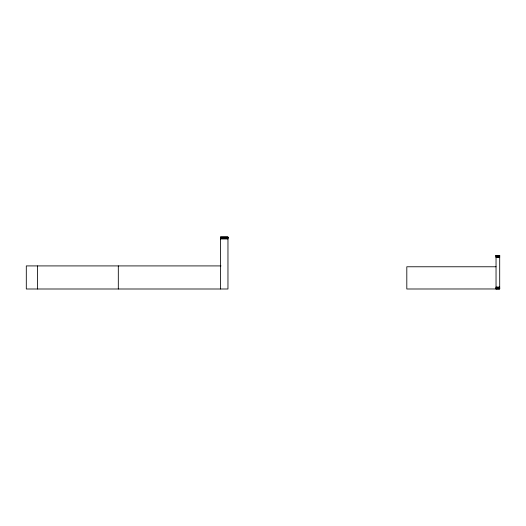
<?xml version="1.0" encoding="UTF-8"?>
<svg xmlns="http://www.w3.org/2000/svg" width="526" height="526" viewBox="0 0 526 526"><rect width="100%" height="100%" fill="white"/><g stroke="black" fill="none" stroke-linecap="round" stroke-linejoin="round"><path stroke-width="0.79" d="M220.46 237.127L227.962 237.127M220.46 237.279L227.962 237.279M220.46 237.489L227.962 237.489M220.46 237.765L227.962 237.765M220.46 238.1L227.962 238.1M220.46 238.495L227.962 238.495M220.46 238.955L227.962 238.955M496.038 255.505L499.7 255.505M496.038 255.597L499.7 255.597M496.038 255.748L499.7 255.748M496.038 255.958L499.7 255.958M496.038 256.234L499.7 256.234M496.038 256.57L499.7 256.57M496.038 256.964L499.7 256.964M496.038 257.424L499.7 257.424M221.012 265.913L26.3 265.913L26.3 288.998L227.962 288.998L227.962 237.002L220.46 237.035L220.46 288.998M496.038 266.774L406.808 266.774L406.808 288.998L499.7 288.965L499.7 255.472L496.038 255.472L496.038 288.998M496.038 287.045L499.7 287.045M496.038 287.505L499.7 287.505M496.038 287.9L499.7 287.9M496.038 288.235L499.7 288.235M496.038 288.511L499.7 288.511M496.038 288.721L499.7 288.721M496.038 288.873L499.7 288.873M118.311 265.913L118.311 288.998M37.51 265.913L37.51 288.998"/></g></svg>
